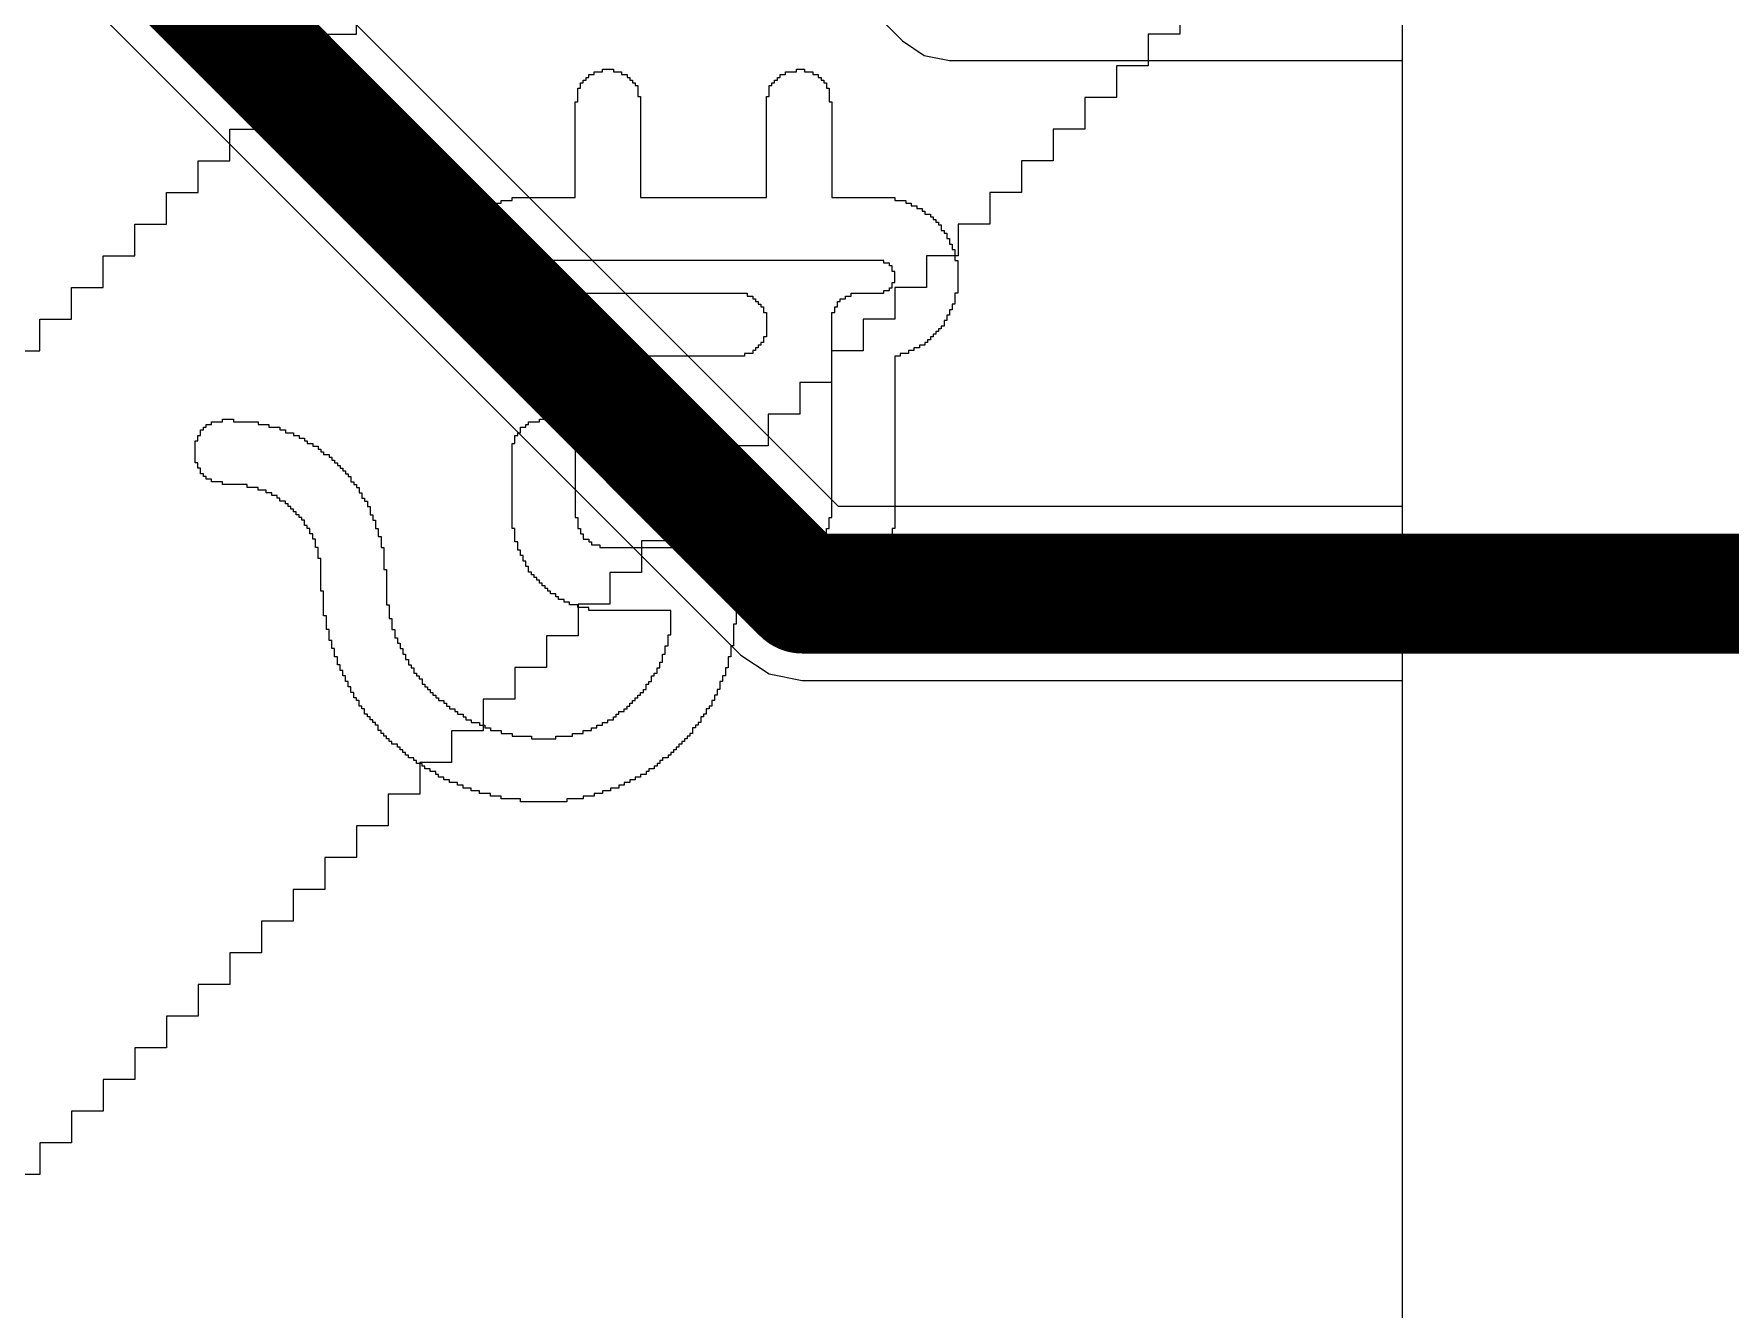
# Model space of a CAD drawing. Header units: inches. Extents: x 1.37 to 7.44, y 1.69 to 5.2.
# Drawn here: x 3.5101 to 3.8441, y 3.363 to 3.6141 of the extents above; entities that cross this region are included whole.
import ezdxf

# ---------------------------------------------------------------- set-up
doc = ezdxf.new("R2010")
doc.units = ezdxf.units.IN
doc.header["$MEASUREMENT"] = 0
for name, color, linetype in [('Bottom Layer', 5, 'Continuous'), ('Bottom Overlay', 54, 'Continuous'), ('Top Layer', 1, 'Continuous'), ('Top Overlay', 2, 'Continuous')]:
    doc.layers.add(name, color=color, linetype=linetype)

msp = doc.modelspace()

# ---------------------------------------------------------------- linework, layer by layer
at = {"layer": 'Bottom Layer'}
for p, q in [((3.66852, 3.52108), (3.43732, 3.75228)), ((3.4181, 3.72302), (3.6493, 3.49182)), ((3.77953, 3.68766), (3.77953, 3.52108)), ((3.77953, 3.52108), (3.66852, 3.52108)), ((3.6493, 3.49182), (3.65486, 3.4881)), ((3.65486, 3.4881), (3.66142, 3.4868)), ((3.66142, 3.4868), (3.77953, 3.4868)), ((3.77953, 3.4868), (3.77953, 3.07889))]:
    msp.add_line(p, q, dxfattribs=at)
for points in [[(3.4252, 3.74016, 0.02362, 0.02362, 0), (3.66142, 3.50394, 0.02362, 0.02362, 0)], [(3.66142, 3.50394, 0.02362, 0.02362, 0), (3.97638, 3.50394, 0.02362, 0.02362, 0)]]:
    msp.add_lwpolyline(points, format="xyseb", dxfattribs=at)
msp.add_lwpolyline([(3.65551, 3.50394, 0.01181, 0.01181, 1), (3.66732, 3.50394, 0.01181, 0.01181, 1)], format="xyseb", close=True, dxfattribs=at)
msp.add_lwpolyline([(3.65551, 3.50394, 0.01181, 0.01181, 1), (3.66732, 3.50394, 0.01181, 0.01181, 1)], format="xyseb", close=True, dxfattribs=at)
at = {"layer": 'Bottom Overlay'}
for p, q in [((3.5736, 3.61411), (3.5736, 3.62035)), ((3.73578, 3.62035), (3.73578, 3.61411)), ((3.56737, 3.60787), (3.56737, 3.61411)), ((3.56737, 3.61411), (3.5736, 3.61411)), ((3.73578, 3.61411), (3.72955, 3.61411)), ((3.72955, 3.61411), (3.72955, 3.60787)), ((3.56113, 3.60163), (3.56113, 3.60787)), ((3.56113, 3.60787), (3.56737, 3.60787)), ((3.72955, 3.60787), (3.72331, 3.60787)), ((3.72331, 3.60787), (3.72331, 3.60163)), ((3.55489, 3.5954), (3.55489, 3.60163)), ((3.55489, 3.60163), (3.56113, 3.60163)), ((3.72331, 3.60163), (3.71707, 3.60163)), ((3.71707, 3.60163), (3.71707, 3.5954)), ((3.54865, 3.58916), (3.54865, 3.5954)), ((3.54865, 3.5954), (3.55489, 3.5954)), ((3.71707, 3.5954), (3.71083, 3.5954)), ((3.71083, 3.5954), (3.71083, 3.58916)), ((3.54242, 3.58292), (3.54242, 3.58916)), ((3.54242, 3.58916), (3.54865, 3.58916)), ((3.71083, 3.58916), (3.70459, 3.58916)), ((3.70459, 3.58916), (3.70459, 3.58292)), ((3.53618, 3.57668), (3.53618, 3.58292)), ((3.53618, 3.58292), (3.54242, 3.58292)), ((3.70459, 3.58292), (3.69836, 3.58292)), ((3.69836, 3.58292), (3.69836, 3.57668)), ((3.52994, 3.57044), (3.52994, 3.57668)), ((3.52994, 3.57668), (3.53618, 3.57668)), ((3.69836, 3.57668), (3.69212, 3.57668)), ((3.69212, 3.57668), (3.69212, 3.57044)), ((3.5237, 3.56421), (3.5237, 3.57044)), ((3.5237, 3.57044), (3.52994, 3.57044)), ((3.69212, 3.57044), (3.68588, 3.57044)), ((3.68588, 3.57044), (3.68588, 3.56421)), ((3.51747, 3.55797), (3.51747, 3.56421)), ((3.51747, 3.56421), (3.5237, 3.56421)), ((3.68588, 3.56421), (3.67964, 3.56421)), ((3.67964, 3.56421), (3.67964, 3.55797)), ((3.51123, 3.55173), (3.51123, 3.55797)), ((3.51123, 3.55797), (3.51747, 3.55797)), ((3.67964, 3.55797), (3.67341, 3.55797)), ((3.67341, 3.55797), (3.67341, 3.55173)), ((3.50499, 3.55173), (3.51123, 3.55173)), ((3.67341, 3.55173), (3.66717, 3.55173)), ((3.66717, 3.55173), (3.66717, 3.54549)), ((3.66717, 3.54549), (3.66093, 3.54549)), ((3.66093, 3.54549), (3.66093, 3.53926)), ((3.66093, 3.53926), (3.65469, 3.53926)), ((3.65469, 3.53926), (3.65469, 3.53302)), ((3.65469, 3.53302), (3.64846, 3.53302)), ((3.64846, 3.53302), (3.64846, 3.52678)), ((3.64846, 3.52678), (3.64222, 3.52678)), ((3.64222, 3.52678), (3.64222, 3.52054)), ((3.64222, 3.52054), (3.63598, 3.52054)), ((3.63598, 3.52054), (3.63598, 3.51431)), ((3.63598, 3.51431), (3.62974, 3.51431)), ((3.62974, 3.51431), (3.62974, 3.50807)), ((3.62974, 3.50807), (3.62351, 3.50807)), ((3.62351, 3.50807), (3.62351, 3.50183)), ((3.62351, 3.50183), (3.61727, 3.50183)), ((3.61727, 3.50183), (3.61727, 3.49559)), ((3.61727, 3.49559), (3.61103, 3.49559)), ((3.61103, 3.49559), (3.61103, 3.48936)), ((3.61103, 3.48936), (3.60479, 3.48936)), ((3.60479, 3.48936), (3.60479, 3.48312)), ((3.60479, 3.48312), (3.59855, 3.48312)), ((3.59855, 3.48312), (3.59855, 3.47688)), ((3.59855, 3.47688), (3.59232, 3.47688)), ((3.59232, 3.47688), (3.59232, 3.47064)), ((3.59232, 3.47064), (3.58608, 3.47064)), ((3.58608, 3.47064), (3.58608, 3.4644)), ((3.58608, 3.4644), (3.57984, 3.4644)), ((3.57984, 3.4644), (3.57984, 3.45817)), ((3.57984, 3.45817), (3.5736, 3.45817)), ((3.5736, 3.45817), (3.5736, 3.45193)), ((3.5736, 3.45193), (3.56737, 3.45193)), ((3.56737, 3.45193), (3.56737, 3.44569)), ((3.56737, 3.44569), (3.56113, 3.44569)), ((3.56113, 3.44569), (3.56113, 3.43945)), ((3.56113, 3.43945), (3.55489, 3.43945)), ((3.55489, 3.43945), (3.55489, 3.43322)), ((3.55489, 3.43322), (3.54865, 3.43322)), ((3.54865, 3.43322), (3.54865, 3.42698)), ((3.54865, 3.42698), (3.54242, 3.42698)), ((3.54242, 3.42698), (3.54242, 3.42074)), ((3.54242, 3.42074), (3.53618, 3.42074)), ((3.53618, 3.42074), (3.53618, 3.4145)), ((3.53618, 3.4145), (3.52994, 3.4145)), ((3.52994, 3.4145), (3.52994, 3.40827)), ((3.52994, 3.40827), (3.5237, 3.40827)), ((3.5237, 3.40827), (3.5237, 3.40203)), ((3.5237, 3.40203), (3.51747, 3.40203)), ((3.51747, 3.40203), (3.51747, 3.39579)), ((3.51747, 3.39579), (3.51123, 3.39579)), ((3.51123, 3.39579), (3.51123, 3.38955)), ((3.51123, 3.38955), (3.50499, 3.38955))]:
    msp.add_line(p, q, dxfattribs=at)
at = {"layer": 'Top Layer'}
for p, q in [((3.31671, 3.97719), (3.68113, 3.61277)), ((3.68113, 3.61277), (3.68539, 3.60992)), ((3.68539, 3.60992), (3.69041, 3.60892)), ((3.69041, 3.60892), (3.77953, 3.60892)), ((3.77953, 3.60892), (3.77953, 3.07889))]:
    msp.add_line(p, q, dxfattribs=at)
at = {"layer": 'Top Overlay'}
for p, q in [((3.61774, 3.60344), (3.61774, 3.60452)), ((3.61774, 3.60452), (3.61828, 3.60452)), ((3.61828, 3.60452), (3.61828, 3.60505)), ((3.61828, 3.60505), (3.61882, 3.60505)), ((3.61882, 3.60505), (3.61882, 3.60559)), ((3.61882, 3.60559), (3.61936, 3.60559)), ((3.61936, 3.60559), (3.61936, 3.60613)), ((3.61936, 3.60613), (3.62043, 3.60613)), ((3.62043, 3.60613), (3.62043, 3.60667)), ((3.62043, 3.60667), (3.62205, 3.60667)), ((3.62205, 3.60667), (3.62205, 3.60721)), ((3.62205, 3.60721), (3.6242, 3.60721)), ((3.6242, 3.60721), (3.6242, 3.60667)), ((3.6242, 3.60667), (3.62582, 3.60667)), ((3.62582, 3.60667), (3.62582, 3.60613)), ((3.62582, 3.60613), (3.62689, 3.60613)), ((3.62689, 3.60613), (3.62689, 3.60559)), ((3.62689, 3.60559), (3.62743, 3.60559)), ((3.62743, 3.60559), (3.62743, 3.60505)), ((3.62743, 3.60505), (3.62797, 3.60505)), ((3.62797, 3.60505), (3.62797, 3.60452)), ((3.62797, 3.60452), (3.62851, 3.60452)), ((3.62851, 3.60452), (3.62851, 3.60398)), ((3.65542, 3.60398), (3.65542, 3.60452)), ((3.65542, 3.60452), (3.65596, 3.60452)), ((3.65596, 3.60452), (3.65596, 3.60505)), ((3.65596, 3.60505), (3.6565, 3.60505)), ((3.6565, 3.60505), (3.6565, 3.60559)), ((3.6565, 3.60559), (3.65703, 3.60559)), ((3.65703, 3.60559), (3.65703, 3.60613)), ((3.65703, 3.60613), (3.65811, 3.60613)), ((3.65811, 3.60613), (3.65811, 3.60667)), ((3.65811, 3.60667), (3.66026, 3.60667)), ((3.66026, 3.60667), (3.66026, 3.60721)), ((3.66026, 3.60721), (3.66188, 3.60721)), ((3.66188, 3.60721), (3.66188, 3.60667)), ((3.66188, 3.60667), (3.66349, 3.60667)), ((3.66349, 3.60667), (3.66349, 3.60613)), ((3.66349, 3.60613), (3.66457, 3.60613)), ((3.66457, 3.60613), (3.66457, 3.60559)), ((3.66457, 3.60559), (3.66511, 3.60559)), ((3.66511, 3.60559), (3.66511, 3.60505)), ((3.66511, 3.60505), (3.66565, 3.60505)), ((3.66565, 3.60505), (3.66565, 3.60452)), ((3.66565, 3.60452), (3.66618, 3.60452)), ((3.66618, 3.60452), (3.66618, 3.60344)), ((3.6172, 3.60075), (3.6172, 3.60344)), ((3.6172, 3.60344), (3.61774, 3.60344)), ((3.62851, 3.60398), (3.62904, 3.60398)), ((3.62904, 3.60398), (3.62904, 3.60182)), ((3.62904, 3.60182), (3.62958, 3.60182)), ((3.62958, 3.60182), (3.62958, 3.58191)), ((3.65434, 3.58191), (3.65434, 3.60182)), ((3.65434, 3.60182), (3.65488, 3.60182)), ((3.65488, 3.60182), (3.65488, 3.60398)), ((3.65488, 3.60398), (3.65542, 3.60398)), ((3.66618, 3.60344), (3.66672, 3.60344)), ((3.66672, 3.60344), (3.66672, 3.60075)), ((3.61666, 3.58191), (3.61666, 3.60075)), ((3.61666, 3.60075), (3.6172, 3.60075)), ((3.66672, 3.60075), (3.66726, 3.60075)), ((3.66726, 3.60075), (3.66726, 3.58191)), ((3.60213, 3.58083), (3.60213, 3.58137)), ((3.60213, 3.58137), (3.60428, 3.58137)), ((3.60428, 3.58137), (3.60428, 3.58191)), ((3.60428, 3.58191), (3.61666, 3.58191)), ((3.62958, 3.58191), (3.65434, 3.58191)), ((3.66726, 3.58191), (3.67964, 3.58191)), ((3.67964, 3.58191), (3.67964, 3.58137)), ((3.67964, 3.58137), (3.68179, 3.58137)), ((3.68179, 3.58137), (3.68179, 3.58083)), ((3.59675, 3.5776), (3.59675, 3.57814)), ((3.59675, 3.57814), (3.59729, 3.57814)), ((3.59729, 3.57814), (3.59729, 3.57868)), ((3.59729, 3.57868), (3.59836, 3.57868)), ((3.59836, 3.57868), (3.59836, 3.57922)), ((3.59836, 3.57922), (3.5989, 3.57922)), ((3.5989, 3.57922), (3.5989, 3.57976)), ((3.5989, 3.57976), (3.59998, 3.57976)), ((3.59998, 3.57976), (3.59998, 3.58029)), ((3.59998, 3.58029), (3.60106, 3.58029)), ((3.60106, 3.58029), (3.60106, 3.58083)), ((3.60106, 3.58083), (3.60213, 3.58083)), ((3.68179, 3.58083), (3.68287, 3.58083)), ((3.68287, 3.58083), (3.68287, 3.58029)), ((3.68287, 3.58029), (3.68395, 3.58029)), ((3.68395, 3.58029), (3.68395, 3.57976)), ((3.68395, 3.57976), (3.68502, 3.57976)), ((3.68502, 3.57976), (3.68502, 3.57922)), ((3.68502, 3.57922), (3.68556, 3.57922)), ((3.68556, 3.57922), (3.68556, 3.57868)), ((3.68556, 3.57868), (3.68664, 3.57868)), ((3.68664, 3.57868), (3.68664, 3.57814)), ((3.68664, 3.57814), (3.68718, 3.57814)), ((3.68718, 3.57814), (3.68718, 3.5776)), ((3.59406, 3.57383), (3.59406, 3.57491)), ((3.59406, 3.57491), (3.5946, 3.57491)), ((3.5946, 3.57491), (3.5946, 3.57545)), ((3.5946, 3.57545), (3.59513, 3.57545)), ((3.59513, 3.57545), (3.59513, 3.57653)), ((3.59513, 3.57653), (3.59567, 3.57653)), ((3.59567, 3.57653), (3.59567, 3.57706)), ((3.59567, 3.57706), (3.59621, 3.57706)), ((3.59621, 3.57706), (3.59621, 3.5776)), ((3.59621, 3.5776), (3.59675, 3.5776)), ((3.68718, 3.5776), (3.68772, 3.5776)), ((3.68772, 3.5776), (3.68772, 3.57706)), ((3.68772, 3.57706), (3.68825, 3.57706)), ((3.68825, 3.57706), (3.68825, 3.57653)), ((3.68825, 3.57653), (3.68879, 3.57653)), ((3.68879, 3.57653), (3.68879, 3.57545)), ((3.68879, 3.57545), (3.68933, 3.57545)), ((3.68933, 3.57545), (3.68933, 3.57491)), ((3.68933, 3.57491), (3.68987, 3.57491)), ((3.68987, 3.57491), (3.68987, 3.57383)), ((3.59244, 3.56953), (3.59244, 3.57168)), ((3.59244, 3.57168), (3.59298, 3.57168)), ((3.59298, 3.57168), (3.59298, 3.57276)), ((3.59298, 3.57276), (3.59352, 3.57276)), ((3.59352, 3.57276), (3.59352, 3.57383)), ((3.59352, 3.57383), (3.59406, 3.57383)), ((3.68987, 3.57383), (3.69041, 3.57383)), ((3.69041, 3.57383), (3.69041, 3.57276)), ((3.69041, 3.57276), (3.69094, 3.57276)), ((3.69094, 3.57276), (3.69094, 3.57168)), ((3.69094, 3.57168), (3.69148, 3.57168)), ((3.69148, 3.57168), (3.69148, 3.56953)), ((3.5919, 3.56307), (3.5919, 3.56953)), ((3.5919, 3.56953), (3.59244, 3.56953)), ((3.60536, 3.56845), (3.60482, 3.56845)), ((3.60482, 3.56845), (3.60482, 3.56738)), ((3.60644, 3.56899), (3.60536, 3.56899)), ((3.60536, 3.56899), (3.60536, 3.56845)), ((3.67749, 3.56953), (3.60644, 3.56953)), ((3.60644, 3.56953), (3.60644, 3.56899)), ((3.67749, 3.56899), (3.67749, 3.56953)), ((3.67856, 3.56899), (3.67749, 3.56899)), ((3.67856, 3.56845), (3.67856, 3.56899)), ((3.6791, 3.56845), (3.67856, 3.56845)), ((3.6791, 3.56738), (3.6791, 3.56845)), ((3.69148, 3.56953), (3.69202, 3.56953)), ((3.69202, 3.56953), (3.69202, 3.56307)), ((3.60482, 3.56738), (3.60428, 3.56738)), ((3.60428, 3.56738), (3.60428, 3.56522)), ((3.60428, 3.56522), (3.60482, 3.56522)), ((3.60482, 3.56522), (3.60482, 3.56415)), ((3.67964, 3.56738), (3.6791, 3.56738)), ((3.6791, 3.56415), (3.6791, 3.56522)), ((3.6791, 3.56522), (3.67964, 3.56522)), ((3.67964, 3.56522), (3.67964, 3.56738)), ((3.59244, 3.56307), (3.5919, 3.56307)), ((3.59244, 3.56145), (3.59244, 3.56307)), ((3.59298, 3.56145), (3.59244, 3.56145)), ((3.59298, 3.55984), (3.59298, 3.56145)), ((3.60482, 3.56415), (3.60536, 3.56415)), ((3.60536, 3.56415), (3.60536, 3.56361)), ((3.60536, 3.56361), (3.60644, 3.56361)), ((3.60644, 3.56361), (3.60644, 3.56307)), ((3.60644, 3.56307), (3.65058, 3.56307)), ((3.65058, 3.56307), (3.65058, 3.56253)), ((3.65058, 3.56253), (3.65165, 3.56253)), ((3.65165, 3.56253), (3.65165, 3.56199)), ((3.65165, 3.56199), (3.65219, 3.56199)), ((3.65219, 3.56199), (3.65219, 3.56145)), ((3.65219, 3.56145), (3.65273, 3.56145)), ((3.65273, 3.56145), (3.65273, 3.56092)), ((3.66834, 3.56038), (3.66834, 3.56145)), ((3.66834, 3.56145), (3.66888, 3.56145)), ((3.66888, 3.56145), (3.66888, 3.56199)), ((3.66888, 3.56199), (3.66995, 3.56199)), ((3.66995, 3.56199), (3.66995, 3.56253)), ((3.66995, 3.56253), (3.67103, 3.56253)), ((3.67103, 3.56253), (3.67103, 3.56307)), ((3.67103, 3.56307), (3.67749, 3.56307)), ((3.67749, 3.56307), (3.67749, 3.56361)), ((3.67749, 3.56361), (3.67856, 3.56361)), ((3.67856, 3.56361), (3.67856, 3.56415)), ((3.67856, 3.56415), (3.6791, 3.56415)), ((3.69202, 3.56307), (3.69148, 3.56307)), ((3.69148, 3.56307), (3.69148, 3.56092)), ((3.59352, 3.55984), (3.59298, 3.55984)), ((3.59352, 3.55876), (3.59352, 3.55984)), ((3.59406, 3.55876), (3.59352, 3.55876)), ((3.59406, 3.55769), (3.59406, 3.55876)), ((3.65273, 3.56092), (3.65327, 3.56092)), ((3.65327, 3.56092), (3.65327, 3.56038)), ((3.65327, 3.56038), (3.6538, 3.56038)), ((3.6538, 3.56038), (3.6538, 3.5593)), ((3.6538, 3.5593), (3.65434, 3.5593)), ((3.65434, 3.5593), (3.65434, 3.55446)), ((3.66726, 3.51893), (3.66726, 3.5593)), ((3.66726, 3.5593), (3.6678, 3.5593)), ((3.6678, 3.5593), (3.6678, 3.56038)), ((3.6678, 3.56038), (3.66834, 3.56038)), ((3.69041, 3.55876), (3.68987, 3.55876)), ((3.68987, 3.55876), (3.68987, 3.55769)), ((3.69094, 3.55984), (3.69041, 3.55984)), ((3.69041, 3.55984), (3.69041, 3.55876)), ((3.69148, 3.56092), (3.69094, 3.56092)), ((3.69094, 3.56092), (3.69094, 3.55984)), ((3.5946, 3.55769), (3.59406, 3.55769)), ((3.5946, 3.55715), (3.5946, 3.55769)), ((3.59513, 3.55715), (3.5946, 3.55715)), ((3.59513, 3.55607), (3.59513, 3.55715)), ((3.59567, 3.55607), (3.59513, 3.55607)), ((3.59567, 3.55553), (3.59567, 3.55607)), ((3.59621, 3.55553), (3.59567, 3.55553)), ((3.59621, 3.55499), (3.59621, 3.55553)), ((3.59675, 3.55499), (3.59621, 3.55499)), ((3.59675, 3.55446), (3.59675, 3.55499)), ((3.59729, 3.55446), (3.59675, 3.55446)), ((3.59729, 3.55392), (3.59729, 3.55446)), ((3.65434, 3.55446), (3.6538, 3.55446)), ((3.6538, 3.55446), (3.6538, 3.55338)), ((3.68718, 3.55446), (3.68664, 3.55446)), ((3.68664, 3.55446), (3.68664, 3.55392)), ((3.68772, 3.55499), (3.68718, 3.55499)), ((3.68718, 3.55499), (3.68718, 3.55446)), ((3.68825, 3.55553), (3.68772, 3.55553)), ((3.68772, 3.55553), (3.68772, 3.55499)), ((3.68879, 3.55607), (3.68825, 3.55607)), ((3.68825, 3.55607), (3.68825, 3.55553)), ((3.68933, 3.55661), (3.68879, 3.55661)), ((3.68879, 3.55661), (3.68879, 3.55607)), ((3.68987, 3.55769), (3.68933, 3.55769)), ((3.68933, 3.55769), (3.68933, 3.55661)), ((3.59836, 3.55392), (3.59729, 3.55392)), ((3.59836, 3.55338), (3.59836, 3.55392)), ((3.5989, 3.55338), (3.59836, 3.55338)), ((3.5989, 3.55284), (3.5989, 3.55338)), ((3.59998, 3.55284), (3.5989, 3.55284)), ((3.59998, 3.5523), (3.59998, 3.55284)), ((3.60106, 3.5523), (3.59998, 3.5523)), ((3.60106, 3.55177), (3.60106, 3.5523)), ((3.60213, 3.55177), (3.60106, 3.55177)), ((3.60213, 3.55123), (3.60213, 3.55177)), ((3.60428, 3.55123), (3.60213, 3.55123)), ((3.60428, 3.55069), (3.60428, 3.55123)), ((3.65165, 3.55123), (3.65004, 3.55123)), ((3.65004, 3.55123), (3.65004, 3.55069)), ((3.65219, 3.55177), (3.65165, 3.55177)), ((3.65165, 3.55177), (3.65165, 3.55123)), ((3.65273, 3.5523), (3.65219, 3.5523)), ((3.65219, 3.5523), (3.65219, 3.55177)), ((3.65327, 3.55284), (3.65273, 3.55284)), ((3.65273, 3.55284), (3.65273, 3.5523)), ((3.6538, 3.55338), (3.65327, 3.55338)), ((3.65327, 3.55338), (3.65327, 3.55284)), ((3.68233, 3.55123), (3.68072, 3.55123)), ((3.68072, 3.55123), (3.68072, 3.55069)), ((3.68341, 3.55177), (3.68233, 3.55177)), ((3.68233, 3.55177), (3.68233, 3.55123)), ((3.68449, 3.5523), (3.68341, 3.5523)), ((3.68341, 3.5523), (3.68341, 3.55177)), ((3.68556, 3.55284), (3.68449, 3.55284)), ((3.68449, 3.55284), (3.68449, 3.5523)), ((3.6861, 3.55338), (3.68556, 3.55338)), ((3.68556, 3.55338), (3.68556, 3.55284)), ((3.68664, 3.55392), (3.6861, 3.55392)), ((3.6861, 3.55392), (3.6861, 3.55338)), ((3.65004, 3.55069), (3.60428, 3.55069)), ((3.68072, 3.55069), (3.67964, 3.55069)), ((3.67964, 3.55069), (3.67964, 3.51678)), ((3.54508, 3.53723), (3.54508, 3.53777)), ((3.54508, 3.53777), (3.54723, 3.53777)), ((3.54723, 3.53777), (3.54723, 3.53831)), ((3.54723, 3.53831), (3.54938, 3.53831)), ((3.54938, 3.53831), (3.54938, 3.53777)), ((3.54938, 3.53777), (3.55423, 3.53777)), ((3.55423, 3.53777), (3.55423, 3.53723)), ((3.60751, 3.53723), (3.60751, 3.53777)), ((3.60751, 3.53777), (3.60967, 3.53777)), ((3.60967, 3.53777), (3.60967, 3.53831)), ((3.60967, 3.53831), (3.61128, 3.53831)), ((3.61128, 3.53831), (3.61128, 3.53777)), ((3.61128, 3.53777), (3.61343, 3.53777)), ((3.61343, 3.53777), (3.61343, 3.53723)), ((3.54238, 3.534), (3.54238, 3.53508)), ((3.54238, 3.53508), (3.54292, 3.53508)), ((3.54292, 3.53508), (3.54292, 3.53616)), ((3.54292, 3.53616), (3.54346, 3.53616)), ((3.54346, 3.53616), (3.54346, 3.53669)), ((3.54346, 3.53669), (3.544, 3.53669)), ((3.544, 3.53669), (3.544, 3.53723)), ((3.544, 3.53723), (3.54508, 3.53723)), ((3.55423, 3.53723), (3.55638, 3.53723)), ((3.55638, 3.53723), (3.55638, 3.53669)), ((3.55638, 3.53669), (3.55853, 3.53669)), ((3.55853, 3.53669), (3.55853, 3.53616)), ((3.55853, 3.53616), (3.55961, 3.53616)), ((3.55961, 3.53616), (3.55961, 3.53562)), ((3.55961, 3.53562), (3.56122, 3.53562)), ((3.56122, 3.53562), (3.56122, 3.53508)), ((3.56122, 3.53508), (3.5623, 3.53508)), ((3.5623, 3.53508), (3.5623, 3.53454)), ((3.5623, 3.53454), (3.56338, 3.53454)), ((3.56338, 3.53454), (3.56338, 3.534)), ((3.60482, 3.53346), (3.60482, 3.53508)), ((3.60482, 3.53508), (3.60536, 3.53508)), ((3.60536, 3.53508), (3.60536, 3.53562)), ((3.60536, 3.53562), (3.6059, 3.53562)), ((3.6059, 3.53562), (3.6059, 3.53669)), ((3.6059, 3.53669), (3.60698, 3.53669)), ((3.60698, 3.53669), (3.60698, 3.53723)), ((3.60698, 3.53723), (3.60751, 3.53723)), ((3.61343, 3.53723), (3.61451, 3.53723)), ((3.61451, 3.53723), (3.61451, 3.53669)), ((3.61451, 3.53669), (3.61505, 3.53669)), ((3.61505, 3.53669), (3.61505, 3.53616)), ((3.61505, 3.53616), (3.61559, 3.53616)), ((3.61559, 3.53616), (3.61559, 3.53562)), ((3.61559, 3.53562), (3.61613, 3.53562)), ((3.61613, 3.53562), (3.61613, 3.53454)), ((3.61613, 3.53454), (3.61666, 3.53454)), ((3.61666, 3.53454), (3.61666, 3.51893)), ((3.54185, 3.5297), (3.54185, 3.534)), ((3.54185, 3.534), (3.54238, 3.534)), ((3.56338, 3.534), (3.56391, 3.534)), ((3.56391, 3.534), (3.56391, 3.53346)), ((3.56391, 3.53346), (3.56499, 3.53346)), ((3.56499, 3.53346), (3.56499, 3.53293)), ((3.56499, 3.53293), (3.56607, 3.53293)), ((3.56607, 3.53293), (3.56607, 3.53239)), ((3.56607, 3.53239), (3.56661, 3.53239)), ((3.56661, 3.53239), (3.56661, 3.53185)), ((3.56661, 3.53185), (3.56714, 3.53185)), ((3.56714, 3.53185), (3.56714, 3.53131)), ((3.56714, 3.53131), (3.56822, 3.53131)), ((3.56822, 3.53131), (3.56822, 3.53077)), ((3.60428, 3.51678), (3.60428, 3.53346)), ((3.60428, 3.53346), (3.60482, 3.53346)), ((3.54238, 3.5297), (3.54185, 3.5297)), ((3.54238, 3.52862), (3.54238, 3.5297)), ((3.54292, 3.52862), (3.54238, 3.52862)), ((3.54292, 3.52754), (3.54292, 3.52862)), ((3.56822, 3.53077), (3.56876, 3.53077)), ((3.56876, 3.53077), (3.56876, 3.53023)), ((3.56876, 3.53023), (3.5693, 3.53023)), ((3.5693, 3.53023), (3.5693, 3.5297)), ((3.5693, 3.5297), (3.56984, 3.5297)), ((3.56984, 3.5297), (3.56984, 3.52916)), ((3.56984, 3.52916), (3.57037, 3.52916)), ((3.57037, 3.52916), (3.57037, 3.52862)), ((3.57037, 3.52862), (3.57091, 3.52862)), ((3.57091, 3.52862), (3.57091, 3.52808)), ((3.57091, 3.52808), (3.57145, 3.52808)), ((3.57145, 3.52808), (3.57145, 3.52754)), ((3.54346, 3.52754), (3.54292, 3.52754)), ((3.54346, 3.52701), (3.54346, 3.52754)), ((3.544, 3.52701), (3.54346, 3.52701)), ((3.544, 3.52647), (3.544, 3.52701)), ((3.54508, 3.52647), (3.544, 3.52647)), ((3.54508, 3.52593), (3.54508, 3.52647)), ((3.54723, 3.52593), (3.54508, 3.52593)), ((3.54723, 3.52539), (3.54723, 3.52593)), ((3.55207, 3.52539), (3.54723, 3.52539)), ((3.55207, 3.52485), (3.55207, 3.52539)), ((3.55423, 3.52485), (3.55207, 3.52485)), ((3.55423, 3.52431), (3.55423, 3.52485)), ((3.55584, 3.52431), (3.55423, 3.52431)), ((3.55584, 3.52378), (3.55584, 3.52431)), ((3.57145, 3.52754), (3.57199, 3.52754)), ((3.57199, 3.52754), (3.57199, 3.52701)), ((3.57199, 3.52701), (3.57253, 3.52701)), ((3.57253, 3.52701), (3.57253, 3.52593)), ((3.57253, 3.52593), (3.57307, 3.52593)), ((3.57307, 3.52593), (3.57307, 3.52539)), ((3.57307, 3.52539), (3.5736, 3.52539)), ((3.5736, 3.52539), (3.5736, 3.52485)), ((3.5736, 3.52485), (3.57414, 3.52485)), ((3.57414, 3.52485), (3.57414, 3.52378)), ((3.55692, 3.52378), (3.55584, 3.52378)), ((3.55692, 3.52324), (3.55692, 3.52378)), ((3.55799, 3.52324), (3.55692, 3.52324)), ((3.55799, 3.5227), (3.55799, 3.52324)), ((3.55853, 3.5227), (3.55799, 3.5227)), ((3.55853, 3.52216), (3.55853, 3.5227)), ((3.55961, 3.52216), (3.55853, 3.52216)), ((3.55961, 3.52162), (3.55961, 3.52216)), ((3.56015, 3.52162), (3.55961, 3.52162)), ((3.56015, 3.52108), (3.56015, 3.52162)), ((3.56069, 3.52108), (3.56015, 3.52108)), ((3.56069, 3.52055), (3.56069, 3.52108)), ((3.57414, 3.52378), (3.57468, 3.52378)), ((3.57468, 3.52378), (3.57468, 3.5227)), ((3.57468, 3.5227), (3.57522, 3.5227)), ((3.57522, 3.5227), (3.57522, 3.52216)), ((3.57522, 3.52216), (3.57576, 3.52216)), ((3.57576, 3.52216), (3.57576, 3.52108)), ((3.57576, 3.52108), (3.57629, 3.52108)), ((3.57629, 3.52108), (3.57629, 3.51947)), ((3.56122, 3.52055), (3.56069, 3.52055)), ((3.56122, 3.52001), (3.56122, 3.52055)), ((3.56176, 3.52001), (3.56122, 3.52001)), ((3.56176, 3.51947), (3.56176, 3.52001)), ((3.5623, 3.51947), (3.56176, 3.51947)), ((3.5623, 3.51893), (3.5623, 3.51947)), ((3.56284, 3.51893), (3.5623, 3.51893)), ((3.56284, 3.51839), (3.56284, 3.51893)), ((3.56338, 3.51839), (3.56284, 3.51839)), ((3.56338, 3.51732), (3.56338, 3.51839)), ((3.57629, 3.51947), (3.57683, 3.51947)), ((3.57683, 3.51947), (3.57683, 3.51839)), ((3.57683, 3.51839), (3.57737, 3.51839)), ((3.57737, 3.51839), (3.57737, 3.51678)), ((3.61666, 3.51893), (3.6172, 3.51893)), ((3.6172, 3.51893), (3.6172, 3.51678)), ((3.66672, 3.51678), (3.66672, 3.51893)), ((3.66672, 3.51893), (3.66726, 3.51893)), ((3.56391, 3.51732), (3.56338, 3.51732)), ((3.56391, 3.51678), (3.56391, 3.51732)), ((3.56445, 3.51678), (3.56391, 3.51678)), ((3.56445, 3.5157), (3.56445, 3.51678)), ((3.56499, 3.5157), (3.56445, 3.5157)), ((3.56499, 3.51463), (3.56499, 3.5157)), ((3.56553, 3.51463), (3.56499, 3.51463)), ((3.56553, 3.51301), (3.56553, 3.51463)), ((3.57737, 3.51678), (3.57791, 3.51678)), ((3.57791, 3.51678), (3.57791, 3.51516)), ((3.57791, 3.51516), (3.57845, 3.51516)), ((3.57845, 3.51516), (3.57845, 3.51301)), ((3.60482, 3.51678), (3.60428, 3.51678)), ((3.60482, 3.51409), (3.60482, 3.51678)), ((3.6172, 3.51678), (3.61774, 3.51678)), ((3.61774, 3.51678), (3.61774, 3.5157)), ((3.61774, 3.5157), (3.61828, 3.5157)), ((3.61828, 3.5157), (3.61828, 3.51463)), ((3.61828, 3.51463), (3.61936, 3.51463)), ((3.61936, 3.51463), (3.61936, 3.51409)), ((3.66457, 3.51409), (3.66457, 3.51463)), ((3.66457, 3.51463), (3.66565, 3.51463)), ((3.66565, 3.51463), (3.66565, 3.5157)), ((3.66565, 3.5157), (3.66618, 3.5157)), ((3.66618, 3.5157), (3.66618, 3.51678)), ((3.66618, 3.51678), (3.66672, 3.51678)), ((3.67964, 3.51678), (3.6791, 3.51678)), ((3.6791, 3.51678), (3.6791, 3.51409)), ((3.56607, 3.51301), (3.56553, 3.51301)), ((3.56607, 3.51086), (3.56607, 3.51301)), ((3.57845, 3.51301), (3.57899, 3.51301)), ((3.57899, 3.51301), (3.57899, 3.5087)), ((3.60536, 3.51409), (3.60482, 3.51409)), ((3.60536, 3.51247), (3.60536, 3.51409)), ((3.6059, 3.51247), (3.60536, 3.51247)), ((3.6059, 3.5114), (3.6059, 3.51247)), ((3.60644, 3.5114), (3.6059, 3.5114)), ((3.60644, 3.51032), (3.60644, 3.5114)), ((3.61936, 3.51409), (3.61989, 3.51409)), ((3.61989, 3.51409), (3.61989, 3.51355)), ((3.61989, 3.51355), (3.62151, 3.51355)), ((3.62151, 3.51355), (3.62151, 3.51301)), ((3.62151, 3.51301), (3.66242, 3.51301)), ((3.66242, 3.51301), (3.66242, 3.51355)), ((3.66242, 3.51355), (3.66403, 3.51355)), ((3.66403, 3.51355), (3.66403, 3.51409)), ((3.66403, 3.51409), (3.66457, 3.51409)), ((3.67803, 3.5114), (3.67749, 3.5114)), ((3.67749, 3.5114), (3.67749, 3.51032)), ((3.67856, 3.51247), (3.67803, 3.51247)), ((3.67803, 3.51247), (3.67803, 3.5114)), ((3.6791, 3.51409), (3.67856, 3.51409)), ((3.67856, 3.51409), (3.67856, 3.51247)), ((3.56661, 3.51086), (3.56607, 3.51086)), ((3.56661, 3.5044), (3.56661, 3.51086)), ((3.57899, 3.5087), (3.57952, 3.5087)), ((3.57952, 3.5087), (3.57952, 3.50171)), ((3.60698, 3.51032), (3.60644, 3.51032)), ((3.60698, 3.50924), (3.60698, 3.51032)), ((3.60751, 3.50924), (3.60698, 3.50924)), ((3.60751, 3.50817), (3.60751, 3.50924)), ((3.60805, 3.50817), (3.60751, 3.50817)), ((3.60805, 3.50763), (3.60805, 3.50817)), ((3.60859, 3.50763), (3.60805, 3.50763)), ((3.60859, 3.50709), (3.60859, 3.50763)), ((3.67587, 3.50763), (3.67534, 3.50763)), ((3.67534, 3.50763), (3.67534, 3.50709)), ((3.67641, 3.50817), (3.67587, 3.50817)), ((3.67587, 3.50817), (3.67587, 3.50763)), ((3.67695, 3.50924), (3.67641, 3.50924)), ((3.67641, 3.50924), (3.67641, 3.50817)), ((3.67749, 3.51032), (3.67695, 3.51032)), ((3.67695, 3.51032), (3.67695, 3.50924)), ((3.56714, 3.5044), (3.56661, 3.5044)), ((3.56714, 3.49955), (3.56714, 3.5044)), ((3.60913, 3.50709), (3.60859, 3.50709)), ((3.60913, 3.50655), (3.60913, 3.50709)), ((3.60967, 3.50655), (3.60913, 3.50655)), ((3.60967, 3.50601), (3.60967, 3.50655)), ((3.61021, 3.50601), (3.60967, 3.50601)), ((3.61021, 3.50547), (3.61021, 3.50601)), ((3.61074, 3.50547), (3.61021, 3.50547)), ((3.61074, 3.50494), (3.61074, 3.50547)), ((3.61128, 3.50494), (3.61074, 3.50494)), ((3.61128, 3.5044), (3.61128, 3.50494)), ((3.61182, 3.5044), (3.61128, 3.5044)), ((3.61182, 3.50386), (3.61182, 3.5044)), ((3.67264, 3.5044), (3.67211, 3.5044)), ((3.67211, 3.5044), (3.67211, 3.50386)), ((3.67318, 3.50494), (3.67264, 3.50494)), ((3.67264, 3.50494), (3.67264, 3.5044)), ((3.67372, 3.50547), (3.67318, 3.50547)), ((3.67318, 3.50547), (3.67318, 3.50494)), ((3.67426, 3.50601), (3.67372, 3.50601)), ((3.67372, 3.50601), (3.67372, 3.50547)), ((3.6748, 3.50655), (3.67426, 3.50655)), ((3.67426, 3.50655), (3.67426, 3.50601)), ((3.67534, 3.50709), (3.6748, 3.50709)), ((3.6748, 3.50709), (3.6748, 3.50655)), ((3.57952, 3.50171), (3.58006, 3.50171)), ((3.58006, 3.50171), (3.58006, 3.49902)), ((3.6129, 3.50386), (3.61182, 3.50386)), ((3.6129, 3.50332), (3.6129, 3.50386)), ((3.61343, 3.50332), (3.6129, 3.50332)), ((3.61343, 3.50278), (3.61343, 3.50332)), ((3.61451, 3.50278), (3.61343, 3.50278)), ((3.61451, 3.50225), (3.61451, 3.50278)), ((3.61559, 3.50225), (3.61451, 3.50225)), ((3.61559, 3.50171), (3.61559, 3.50225)), ((3.6172, 3.50171), (3.61559, 3.50171)), ((3.6172, 3.50117), (3.6172, 3.50171)), ((3.61936, 3.50117), (3.6172, 3.50117)), ((3.61936, 3.50063), (3.61936, 3.50117)), ((3.66672, 3.50117), (3.66457, 3.50117)), ((3.66457, 3.50117), (3.66457, 3.50063)), ((3.66834, 3.50171), (3.66672, 3.50171)), ((3.66672, 3.50171), (3.66672, 3.50117)), ((3.66941, 3.50225), (3.66834, 3.50225)), ((3.66834, 3.50225), (3.66834, 3.50171)), ((3.67049, 3.50278), (3.66941, 3.50278)), ((3.66941, 3.50278), (3.66941, 3.50225)), ((3.67103, 3.50332), (3.67049, 3.50332)), ((3.67049, 3.50332), (3.67049, 3.50278)), ((3.67211, 3.50386), (3.67103, 3.50386)), ((3.67103, 3.50386), (3.67103, 3.50332)), ((3.56768, 3.49955), (3.56714, 3.49955)), ((3.56768, 3.49686), (3.56768, 3.49955)), ((3.58006, 3.49902), (3.5806, 3.49902)), ((3.5806, 3.49902), (3.5806, 3.49686)), ((3.6355, 3.50063), (3.61936, 3.50063)), ((3.6355, 3.49579), (3.6355, 3.50063)), ((3.64842, 3.49794), (3.64788, 3.49794)), ((3.64788, 3.49794), (3.64788, 3.49363)), ((3.66457, 3.50063), (3.64842, 3.50063)), ((3.64842, 3.50063), (3.64842, 3.49794)), ((3.56822, 3.49686), (3.56768, 3.49686)), ((3.56822, 3.49471), (3.56822, 3.49686)), ((3.56876, 3.49471), (3.56822, 3.49471)), ((3.56876, 3.49309), (3.56876, 3.49471)), ((3.5806, 3.49686), (3.58114, 3.49686)), ((3.58114, 3.49686), (3.58114, 3.49525)), ((3.58114, 3.49525), (3.58168, 3.49525)), ((3.58168, 3.49525), (3.58168, 3.49417)), ((3.63497, 3.49363), (3.63497, 3.49579)), ((3.63497, 3.49579), (3.6355, 3.49579)), ((3.5693, 3.49309), (3.56876, 3.49309)), ((3.5693, 3.49148), (3.5693, 3.49309)), ((3.56984, 3.49148), (3.5693, 3.49148)), ((3.56984, 3.48987), (3.56984, 3.49148)), ((3.58168, 3.49417), (3.58222, 3.49417)), ((3.58222, 3.49417), (3.58222, 3.49309)), ((3.58222, 3.49309), (3.58275, 3.49309)), ((3.58275, 3.49309), (3.58275, 3.49202)), ((3.58275, 3.49202), (3.58329, 3.49202)), ((3.58329, 3.49202), (3.58329, 3.49094)), ((3.58329, 3.49094), (3.58383, 3.49094)), ((3.58383, 3.49094), (3.58383, 3.48987)), ((3.63389, 3.4904), (3.63389, 3.49202)), ((3.63389, 3.49202), (3.63443, 3.49202)), ((3.63443, 3.49202), (3.63443, 3.49363)), ((3.63443, 3.49363), (3.63497, 3.49363)), ((3.64735, 3.49148), (3.64681, 3.49148)), ((3.64681, 3.49148), (3.64681, 3.48933)), ((3.64788, 3.49363), (3.64735, 3.49363)), ((3.64735, 3.49363), (3.64735, 3.49148)), ((3.57037, 3.48987), (3.56984, 3.48987)), ((3.57037, 3.48879), (3.57037, 3.48987)), ((3.57091, 3.48879), (3.57037, 3.48879)), ((3.57091, 3.48771), (3.57091, 3.48879)), ((3.57145, 3.48771), (3.57091, 3.48771)), ((3.57145, 3.48664), (3.57145, 3.48771)), ((3.58383, 3.48987), (3.58437, 3.48987)), ((3.58437, 3.48987), (3.58437, 3.48933)), ((3.58437, 3.48933), (3.58491, 3.48933)), ((3.58491, 3.48933), (3.58491, 3.48825)), ((3.58491, 3.48825), (3.58545, 3.48825)), ((3.58545, 3.48825), (3.58545, 3.48771)), ((3.58545, 3.48771), (3.58598, 3.48771)), ((3.58598, 3.48771), (3.58598, 3.48717)), ((3.63174, 3.48664), (3.63174, 3.48771)), ((3.63174, 3.48771), (3.63227, 3.48771)), ((3.63227, 3.48771), (3.63227, 3.48825)), ((3.63227, 3.48825), (3.63281, 3.48825)), ((3.63281, 3.48825), (3.63281, 3.48933)), ((3.63281, 3.48933), (3.63335, 3.48933)), ((3.63335, 3.48933), (3.63335, 3.4904)), ((3.63335, 3.4904), (3.63389, 3.4904)), ((3.64627, 3.48771), (3.64573, 3.48771)), ((3.64573, 3.48771), (3.64573, 3.48664)), ((3.64681, 3.48933), (3.64627, 3.48933)), ((3.64627, 3.48933), (3.64627, 3.48771)), ((3.57199, 3.48664), (3.57145, 3.48664)), ((3.57199, 3.48556), (3.57199, 3.48664)), ((3.57253, 3.48556), (3.57199, 3.48556)), ((3.57253, 3.48448), (3.57253, 3.48556)), ((3.57307, 3.48448), (3.57253, 3.48448)), ((3.57307, 3.48341), (3.57307, 3.48448)), ((3.58598, 3.48717), (3.58652, 3.48717)), ((3.58652, 3.48717), (3.58652, 3.4861)), ((3.58652, 3.4861), (3.58706, 3.4861)), ((3.58706, 3.4861), (3.58706, 3.48556)), ((3.58706, 3.48556), (3.5876, 3.48556)), ((3.5876, 3.48556), (3.5876, 3.48502)), ((3.5876, 3.48502), (3.58814, 3.48502)), ((3.58814, 3.48502), (3.58814, 3.48448)), ((3.58814, 3.48448), (3.58867, 3.48448)), ((3.58867, 3.48448), (3.58867, 3.48394)), ((3.62958, 3.48394), (3.62958, 3.48448)), ((3.62958, 3.48448), (3.63012, 3.48448)), ((3.63012, 3.48448), (3.63012, 3.48502)), ((3.63012, 3.48502), (3.63066, 3.48502)), ((3.63066, 3.48502), (3.63066, 3.4861)), ((3.63066, 3.4861), (3.6312, 3.4861)), ((3.6312, 3.4861), (3.6312, 3.48664)), ((3.6312, 3.48664), (3.63174, 3.48664)), ((3.64519, 3.48502), (3.64465, 3.48502)), ((3.64465, 3.48502), (3.64465, 3.48394)), ((3.64573, 3.48664), (3.64519, 3.48664)), ((3.64519, 3.48664), (3.64519, 3.48502)), ((3.5736, 3.48341), (3.57307, 3.48341)), ((3.5736, 3.48287), (3.5736, 3.48341)), ((3.57414, 3.48287), (3.5736, 3.48287)), ((3.57414, 3.48179), (3.57414, 3.48287)), ((3.57468, 3.48179), (3.57414, 3.48179)), ((3.57468, 3.48125), (3.57468, 3.48179)), ((3.57522, 3.48125), (3.57468, 3.48125)), ((3.57522, 3.48018), (3.57522, 3.48125)), ((3.58867, 3.48394), (3.58921, 3.48394)), ((3.58921, 3.48394), (3.58921, 3.48341)), ((3.58921, 3.48341), (3.58975, 3.48341)), ((3.58975, 3.48341), (3.58975, 3.48287)), ((3.58975, 3.48287), (3.59083, 3.48287)), ((3.59083, 3.48287), (3.59083, 3.48233)), ((3.59083, 3.48233), (3.59137, 3.48233)), ((3.59137, 3.48233), (3.59137, 3.48179)), ((3.59137, 3.48179), (3.5919, 3.48179)), ((3.5919, 3.48179), (3.5919, 3.48125)), ((3.5919, 3.48125), (3.59298, 3.48125)), ((3.59298, 3.48125), (3.59298, 3.48071)), ((3.62635, 3.48071), (3.62635, 3.48125)), ((3.62635, 3.48125), (3.62689, 3.48125)), ((3.62689, 3.48125), (3.62689, 3.48179)), ((3.62689, 3.48179), (3.62743, 3.48179)), ((3.62743, 3.48179), (3.62743, 3.48233)), ((3.62743, 3.48233), (3.62797, 3.48233)), ((3.62797, 3.48233), (3.62797, 3.48287)), ((3.62797, 3.48287), (3.62851, 3.48287)), ((3.62851, 3.48287), (3.62851, 3.48341)), ((3.62851, 3.48341), (3.62904, 3.48341)), ((3.62904, 3.48341), (3.62904, 3.48394)), ((3.62904, 3.48394), (3.62958, 3.48394)), ((3.64304, 3.48125), (3.6425, 3.48125)), ((3.6425, 3.48125), (3.6425, 3.48018)), ((3.64358, 3.48179), (3.64304, 3.48179)), ((3.64304, 3.48179), (3.64304, 3.48125)), ((3.64412, 3.48287), (3.64358, 3.48287)), ((3.64358, 3.48287), (3.64358, 3.48179)), ((3.64465, 3.48394), (3.64412, 3.48394)), ((3.64412, 3.48394), (3.64412, 3.48287)), ((3.57576, 3.48018), (3.57522, 3.48018)), ((3.57576, 3.47964), (3.57576, 3.48018)), ((3.57629, 3.47964), (3.57576, 3.47964)), ((3.57629, 3.4791), (3.57629, 3.47964)), ((3.57683, 3.4791), (3.57629, 3.4791)), ((3.57683, 3.47856), (3.57683, 3.4791)), ((3.57737, 3.47856), (3.57683, 3.47856)), ((3.57737, 3.47802), (3.57737, 3.47856)), ((3.57791, 3.47802), (3.57737, 3.47802)), ((3.57791, 3.47695), (3.57791, 3.47802)), ((3.59298, 3.48071), (3.59352, 3.48071)), ((3.59352, 3.48071), (3.59352, 3.48018)), ((3.59352, 3.48018), (3.5946, 3.48018)), ((3.5946, 3.48018), (3.5946, 3.47964)), ((3.5946, 3.47964), (3.59513, 3.47964)), ((3.59513, 3.47964), (3.59513, 3.4791)), ((3.59513, 3.4791), (3.59621, 3.4791)), ((3.59621, 3.4791), (3.59621, 3.47856)), ((3.59621, 3.47856), (3.59783, 3.47856)), ((3.59783, 3.47856), (3.59783, 3.47802)), ((3.59783, 3.47802), (3.5989, 3.47802)), ((3.5989, 3.47802), (3.5989, 3.47749)), ((3.62097, 3.47749), (3.62097, 3.47802)), ((3.62097, 3.47802), (3.62205, 3.47802)), ((3.62205, 3.47802), (3.62205, 3.47856)), ((3.62205, 3.47856), (3.62312, 3.47856)), ((3.62312, 3.47856), (3.62312, 3.4791)), ((3.62312, 3.4791), (3.6242, 3.4791)), ((3.6242, 3.4791), (3.6242, 3.47964)), ((3.6242, 3.47964), (3.62474, 3.47964)), ((3.62474, 3.47964), (3.62474, 3.48018)), ((3.62474, 3.48018), (3.62528, 3.48018)), ((3.62528, 3.48018), (3.62528, 3.48071)), ((3.62528, 3.48071), (3.62635, 3.48071)), ((3.64089, 3.47802), (3.64035, 3.47802)), ((3.64035, 3.47802), (3.64035, 3.47749)), ((3.64142, 3.47856), (3.64089, 3.47856)), ((3.64089, 3.47856), (3.64089, 3.47802)), ((3.64196, 3.47964), (3.64142, 3.47964)), ((3.64142, 3.47964), (3.64142, 3.47856)), ((3.6425, 3.48018), (3.64196, 3.48018)), ((3.64196, 3.48018), (3.64196, 3.47964)), ((3.57845, 3.47695), (3.57791, 3.47695)), ((3.57845, 3.47641), (3.57845, 3.47695)), ((3.57899, 3.47641), (3.57845, 3.47641)), ((3.57899, 3.47587), (3.57899, 3.47641)), ((3.57952, 3.47587), (3.57899, 3.47587)), ((3.57952, 3.47533), (3.57952, 3.47587)), ((3.58006, 3.47533), (3.57952, 3.47533)), ((3.58006, 3.47479), (3.58006, 3.47533)), ((3.5806, 3.47479), (3.58006, 3.47479)), ((3.5806, 3.47426), (3.5806, 3.47479)), ((3.58168, 3.47426), (3.5806, 3.47426)), ((3.58168, 3.47372), (3.58168, 3.47426)), ((3.5989, 3.47749), (3.59998, 3.47749)), ((3.59998, 3.47749), (3.59998, 3.47695)), ((3.59998, 3.47695), (3.60213, 3.47695)), ((3.60213, 3.47695), (3.60213, 3.47641)), ((3.60213, 3.47641), (3.60428, 3.47641)), ((3.60428, 3.47641), (3.60428, 3.47587)), ((3.60428, 3.47587), (3.60805, 3.47587)), ((3.60805, 3.47587), (3.60805, 3.47533)), ((3.60805, 3.47533), (3.6129, 3.47533)), ((3.6129, 3.47533), (3.6129, 3.47587)), ((3.6129, 3.47587), (3.61613, 3.47587)), ((3.61613, 3.47587), (3.61613, 3.47641)), ((3.61613, 3.47641), (3.61828, 3.47641)), ((3.61828, 3.47641), (3.61828, 3.47695)), ((3.61828, 3.47695), (3.61989, 3.47695)), ((3.61989, 3.47695), (3.61989, 3.47749)), ((3.61989, 3.47749), (3.62097, 3.47749)), ((3.63766, 3.47426), (3.63712, 3.47426)), ((3.63712, 3.47426), (3.63712, 3.47372)), ((3.6382, 3.47479), (3.63766, 3.47479)), ((3.63766, 3.47479), (3.63766, 3.47426)), ((3.63873, 3.47533), (3.6382, 3.47533)), ((3.6382, 3.47533), (3.6382, 3.47479)), ((3.63927, 3.47587), (3.63873, 3.47587)), ((3.63873, 3.47587), (3.63873, 3.47533)), ((3.63981, 3.47641), (3.63927, 3.47641)), ((3.63927, 3.47641), (3.63927, 3.47587)), ((3.64035, 3.47749), (3.63981, 3.47749)), ((3.63981, 3.47749), (3.63981, 3.47641)), ((3.58222, 3.47372), (3.58168, 3.47372)), ((3.58222, 3.47318), (3.58222, 3.47372)), ((3.58275, 3.47318), (3.58222, 3.47318)), ((3.58275, 3.47264), (3.58275, 3.47318)), ((3.58329, 3.47264), (3.58275, 3.47264)), ((3.58329, 3.4721), (3.58329, 3.47264)), ((3.58383, 3.4721), (3.58329, 3.4721)), ((3.58383, 3.47156), (3.58383, 3.4721)), ((3.58491, 3.47156), (3.58383, 3.47156)), ((3.58491, 3.47103), (3.58491, 3.47156)), ((3.58545, 3.47103), (3.58491, 3.47103)), ((3.58545, 3.47049), (3.58545, 3.47103)), ((3.63389, 3.47103), (3.63335, 3.47103)), ((3.63335, 3.47103), (3.63335, 3.47049)), ((3.63443, 3.47156), (3.63389, 3.47156)), ((3.63389, 3.47156), (3.63389, 3.47103)), ((3.63497, 3.47156), (3.63443, 3.47156)), ((3.6355, 3.4721), (3.63497, 3.4721)), ((3.63497, 3.4721), (3.63497, 3.47156)), ((3.63604, 3.47264), (3.6355, 3.47264)), ((3.6355, 3.47264), (3.6355, 3.4721)), ((3.63658, 3.47318), (3.63604, 3.47318)), ((3.63604, 3.47318), (3.63604, 3.47264)), ((3.63712, 3.47372), (3.63658, 3.47372)), ((3.63658, 3.47372), (3.63658, 3.47318)), ((3.58652, 3.47049), (3.58545, 3.47049)), ((3.58652, 3.46995), (3.58652, 3.47049)), ((3.58706, 3.46995), (3.58652, 3.46995)), ((3.58706, 3.46941), (3.58706, 3.46995)), ((3.58814, 3.46941), (3.58706, 3.46941)), ((3.58814, 3.46887), (3.58814, 3.46941)), ((3.58921, 3.46887), (3.58814, 3.46887)), ((3.58921, 3.46833), (3.58921, 3.46887)), ((3.58975, 3.46833), (3.58921, 3.46833)), ((3.58975, 3.4678), (3.58975, 3.46833)), ((3.59083, 3.4678), (3.58975, 3.4678)), ((3.59083, 3.46726), (3.59083, 3.4678)), ((3.62958, 3.4678), (3.62851, 3.4678)), ((3.62851, 3.4678), (3.62851, 3.46726)), ((3.63066, 3.46833), (3.62958, 3.46833)), ((3.62958, 3.46833), (3.62958, 3.4678)), ((3.6312, 3.46887), (3.63066, 3.46887)), ((3.63066, 3.46887), (3.63066, 3.46833)), ((3.63227, 3.46941), (3.6312, 3.46941)), ((3.6312, 3.46941), (3.6312, 3.46887)), ((3.63281, 3.46995), (3.63227, 3.46995)), ((3.63227, 3.46995), (3.63227, 3.46941)), ((3.63335, 3.47049), (3.63281, 3.47049)), ((3.63281, 3.47049), (3.63281, 3.46995)), ((3.5919, 3.46726), (3.59083, 3.46726)), ((3.5919, 3.46672), (3.5919, 3.46726)), ((3.59352, 3.46672), (3.5919, 3.46672)), ((3.59352, 3.46618), (3.59352, 3.46672)), ((3.5946, 3.46618), (3.59352, 3.46618)), ((3.5946, 3.46564), (3.5946, 3.46618)), ((3.59621, 3.46564), (3.5946, 3.46564)), ((3.59621, 3.46511), (3.59621, 3.46564)), ((3.59783, 3.46511), (3.59621, 3.46511)), ((3.59783, 3.46457), (3.59783, 3.46511)), ((3.59998, 3.46457), (3.59783, 3.46457)), ((3.59998, 3.46403), (3.59998, 3.46457)), ((3.62205, 3.46457), (3.62043, 3.46457)), ((3.62043, 3.46457), (3.62043, 3.46403)), ((3.62366, 3.46511), (3.62205, 3.46511)), ((3.62205, 3.46511), (3.62205, 3.46457)), ((3.62528, 3.46564), (3.62366, 3.46564)), ((3.62366, 3.46564), (3.62366, 3.46511)), ((3.62635, 3.46618), (3.62528, 3.46618)), ((3.62528, 3.46618), (3.62528, 3.46564)), ((3.62743, 3.46672), (3.62635, 3.46672)), ((3.62635, 3.46672), (3.62635, 3.46618)), ((3.62851, 3.46726), (3.62743, 3.46726)), ((3.62743, 3.46726), (3.62743, 3.46672)), ((3.60213, 3.46403), (3.59998, 3.46403)), ((3.60213, 3.46349), (3.60213, 3.46403)), ((3.6059, 3.46349), (3.60213, 3.46349)), ((3.6059, 3.46295), (3.6059, 3.46349)), ((3.61505, 3.46295), (3.6059, 3.46295)), ((3.61828, 3.46349), (3.61505, 3.46349)), ((3.61505, 3.46349), (3.61505, 3.46295)), ((3.62043, 3.46403), (3.61828, 3.46403)), ((3.61828, 3.46403), (3.61828, 3.46349))]:
    msp.add_line(p, q, dxfattribs=at)

doc.saveas('drawing.dxf')
